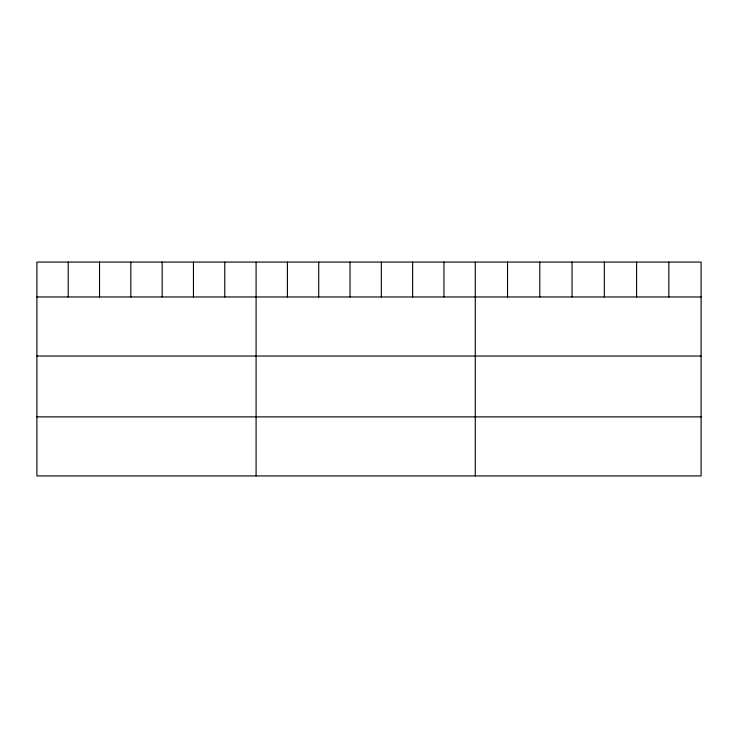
<?xml version="1.0" encoding="UTF-8"?>
<svg xmlns="http://www.w3.org/2000/svg" width="738" height="738" viewBox="0 0 738 738"><rect width="100%" height="100%" fill="white"/><g stroke="black" fill="none" stroke-linecap="round" stroke-linejoin="round"><path stroke-width="1.11" d="M701.1 296.971L701.1 475.927L36.9 475.927L36.9 262.073L701.1 262.073L701.1 296.971L36.9 296.971M36.9 356.03L701.1 356.03M36.9 416.869L701.1 416.869M668.84 262.073L668.84 296.971M636.58 262.073L636.58 296.971M604.321 262.073L604.321 296.971M572.051 262.073L572.051 296.971M539.792 262.073L539.792 296.971M507.532 262.073L507.532 296.971M475.272 262.073L475.272 475.927M443.962 262.073L443.962 296.971M412.643 262.073L412.643 296.971M381.334 262.073L381.334 296.971M350.024 262.073L350.024 296.971M318.715 262.073L318.715 296.971M287.396 262.073L287.396 296.971M256.086 262.073L256.086 475.927M224.776 262.073L224.776 296.971M193.457 262.073L193.457 296.971M162.148 262.073L162.148 296.971M130.838 262.073L130.838 296.971M99.529 262.073L99.529 296.971M68.21 262.073L68.21 296.971"/></g></svg>
